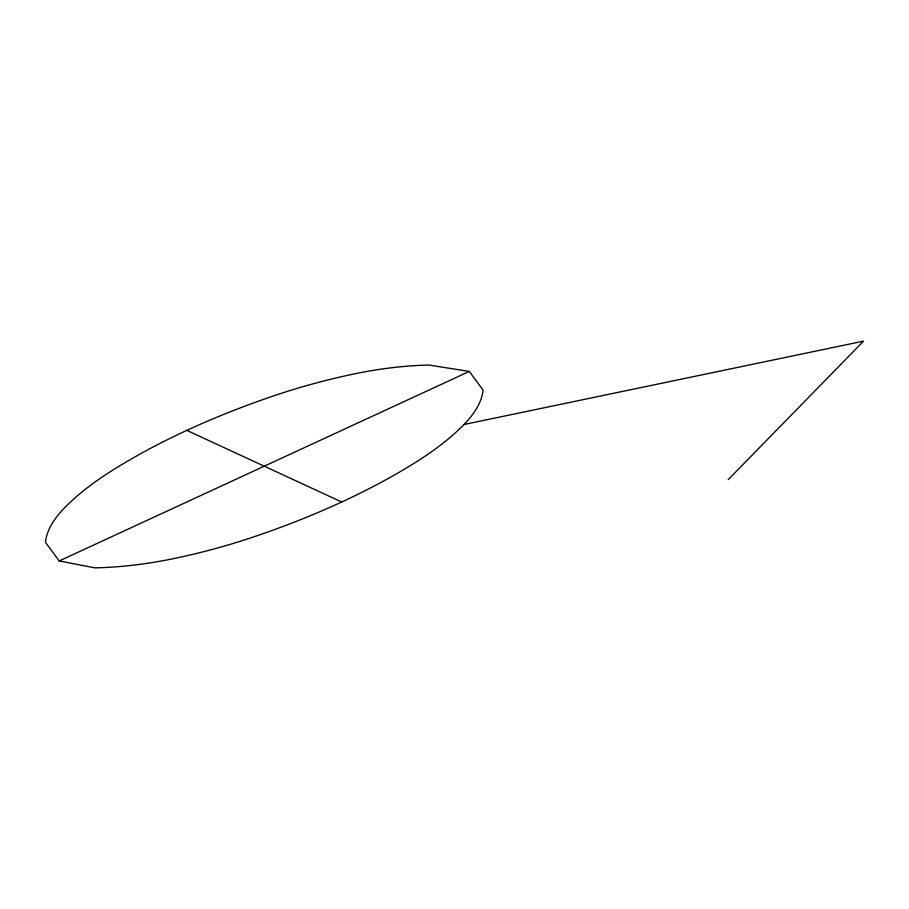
<?xml version="1.0" encoding="UTF-8"?>
<svg xmlns="http://www.w3.org/2000/svg" width="909" height="909" viewBox="0 0 909 909"><rect width="100%" height="100%" fill="white"/><g stroke="black" fill="none" stroke-linecap="round" stroke-linejoin="round"><path stroke-width="1.36" d="M728.211 479.634L863.55 341.136L464.022 424.503A285.744 116.227 -12.6 0 1 417.697 461.022A431.684 175.585 -12.6 0 1 253.032 537.117A285.744 116.227 -12.6 0 1 174.039 558.524A193.731 78.799 -12.6 0 1 94.968 567.864L59.21 560.955L45.45 542.298A182.448 74.208 -12.6 0 1 64.494 507.87A285.744 116.227 -12.6 0 1 110.818 471.362A431.684 175.585 -12.6 0 1 275.495 395.267A285.744 116.227 -12.6 0 1 354.487 373.86A182.448 74.208 -12.6 0 1 428.957 365.066L469.317 371.429L483.065 390.086A182.448 74.208 -12.6 0 1 464.022 424.503M59.21 560.955L469.317 371.429M186.799 430.377L341.716 502.007"/></g></svg>
